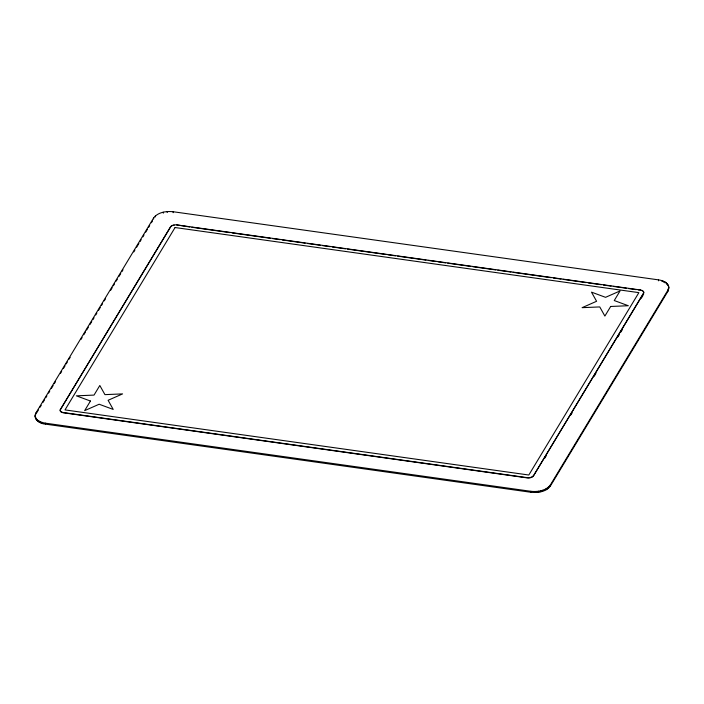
<?xml version="1.0" encoding="UTF-8"?>
<svg xmlns="http://www.w3.org/2000/svg" width="704" height="704" viewBox="0 0 704 704"><rect width="100%" height="100%" fill="white"/><g stroke="black" fill="none" stroke-linecap="round" stroke-linejoin="round"><path stroke-width="1.06" d="M668.73 286.871L667.982 291.183L550.414 485.98C546.014 491.867 537.777 493.002 530.93 492.272L45.54 424.142C40.022 423.958 32.551 419.1 36.018 412.817L153.586 218.02C157.986 212.133 166.223 210.998 173.07 211.728L658.46 279.858C662.763 280.456 668.756 282.63 668.8 287.839L668.474 285.771M35.27 417.129L35.2 416.161C36.027 420.825 41.422 422.523 45.461 423.174L530.851 491.304C537.698 492.026 545.943 490.899 550.343 485.012L667.902 290.206L668.712 287.989L668.782 288.957M36.661 412.852L38.368 410.027M40.075 407.202L41.21 405.319M42.909 402.494L44.616 399.678M45.751 397.795L46.886 395.912M48.594 393.087L49.729 391.204M51.427 388.379L53.134 385.554M54.27 383.68L55.405 381.797M60.518 373.322L61.653 371.439M63.36 368.623L65.058 365.798M66.194 363.915L67.329 362.032M69.036 359.207L70.171 357.324M80.96 339.442L82.095 337.568M83.802 334.743L85.51 331.918M86.645 330.035L88.343 327.21M90.05 324.386L91.758 321.57M92.893 319.686L94.028 317.803M95.726 314.978L96.862 313.095M98.569 310.27L100.276 307.446M101.411 305.571L102.546 303.688M104.245 300.863L105.389 298.98M110.493 290.514L112.2 287.69M113.335 285.806L114.47 283.923M116.178 281.098L117.313 279.215M119.011 276.39L120.718 273.574M121.854 271.691L122.989 269.808M133.778 251.926L134.922 250.043M136.62 247.218L138.89 243.461M140.026 241.578L141.161 239.694M142.868 236.87L144.003 234.986M145.71 232.162L147.409 229.337M148.544 227.462L149.688 225.579M151.386 222.754L152.522 220.871M643.28 291.465A4.866 2.702 -4.4 0 1 643.491 293.524L533.43 475.904A4.866 2.702 -4.4 0 1 527.243 477.902L63.43 412.799A4.866 2.702 -4.4 0 1 60.43 409.508L170.482 226.89A4.866 2.702 -4.4 0 1 176.669 224.893L640.482 289.986A4.866 2.702 -4.4 0 1 643.474 293.278L643.57 294.492M60.43 409.508L170.5 227.128A4.866 2.702 -4.4 0 1 171.908 225.896M533.43 475.904L643.474 293.278M544.852 458.066L546.55 455.25M570.944 414.823L572.079 412.94M594.211 376.279L595.91 373.454M618.042 336.794L619.168 334.91M620.875 332.094L622.574 329.27M641.3 298.25L642.998 295.434M189.754 226.97L176.669 224.893M191.928 227.269L230.032 232.619M232.214 232.927L270.318 238.278M272.492 238.577L280.122 239.65M282.295 239.958L305.158 243.162M307.34 243.47L320.399 245.3M322.582 245.608L330.202 246.682M332.376 246.981L345.444 248.82M347.618 249.128L385.73 254.47M387.904 254.778L395.525 255.851M397.707 256.15L426.008 260.128M428.19 260.436L435.811 261.501M437.985 261.809L445.606 262.874M447.788 263.182L470.65 266.394M472.824 266.702L495.695 269.905M497.869 270.213L510.937 272.043M513.11 272.351L551.214 277.702M553.397 278.01L561.018 279.074M563.191 279.382L586.062 282.594M588.236 282.894L601.304 284.733M603.478 285.041L611.098 286.106M613.281 286.414L626.34 288.244M628.522 288.552L636.143 289.626M638.317 289.925L640.482 289.986M60.412 409.27A4.866 2.702 -4.4 0 0 63.413 412.553L527.226 477.655A4.866 2.702 -4.4 0 0 533.412 475.658M667.973 284.724L668.052 285.692M667.902 290.206L667.982 291.183M667.216 283.73L667.295 284.698L666.23 282.814M665.025 281.987L665.095 282.955M663.617 281.266L663.687 282.234M662.033 280.667L662.112 281.635M658.46 279.858L658.539 280.826M550.343 485.012L550.414 485.98M548.548 487.098L548.618 488.066M547.316 488.039L547.395 489.016M545.89 488.902L545.97 489.87M544.298 489.658L544.368 490.626M542.555 490.301L542.626 491.269M540.698 490.82L540.769 491.788M538.762 491.207L538.833 492.175M536.774 491.445L536.844 492.422M534.767 491.55L534.846 492.518M530.851 491.304L530.93 492.272M173.07 211.728L173.149 212.696M167.156 211.578L167.226 212.555M163.231 212.212L163.302 213.18M155.382 215.934L155.452 216.902M153.586 218.02L153.657 218.988M45.461 423.174L45.54 424.142M41.888 422.365L41.967 423.333M40.313 421.766L40.383 422.734M38.905 421.045L38.975 422.013M37.69 420.218L37.77 421.186M36.705 419.302L36.784 420.27M36.018 412.817L35.288 416.011L35.218 415.043M35.948 418.308L36.027 419.276M35.446 417.252L35.526 418.229M172.973 225.447A4.866 2.702 -4.4 0 1 174.178 225.166M641.634 290.488A4.866 2.702 -4.4 0 1 642.576 290.91M175.067 227.533L65.006 409.913L528.818 475.015L638.88 292.635L175.067 227.533M90.446 401.034L84.656 410.634L99.15 404.237L113.221 409.429L108.099 400.286L122.593 393.897L104.94 394.636L99.818 385.493L94.028 395.094L76.375 395.833L90.446 401.034M610.676 306.469L604.877 316.07L599.764 306.926L582.111 307.666L596.596 301.277L591.483 292.134L605.554 297.326L620.048 290.937L614.249 300.538L628.329 305.73L610.676 306.469"/></g></svg>
